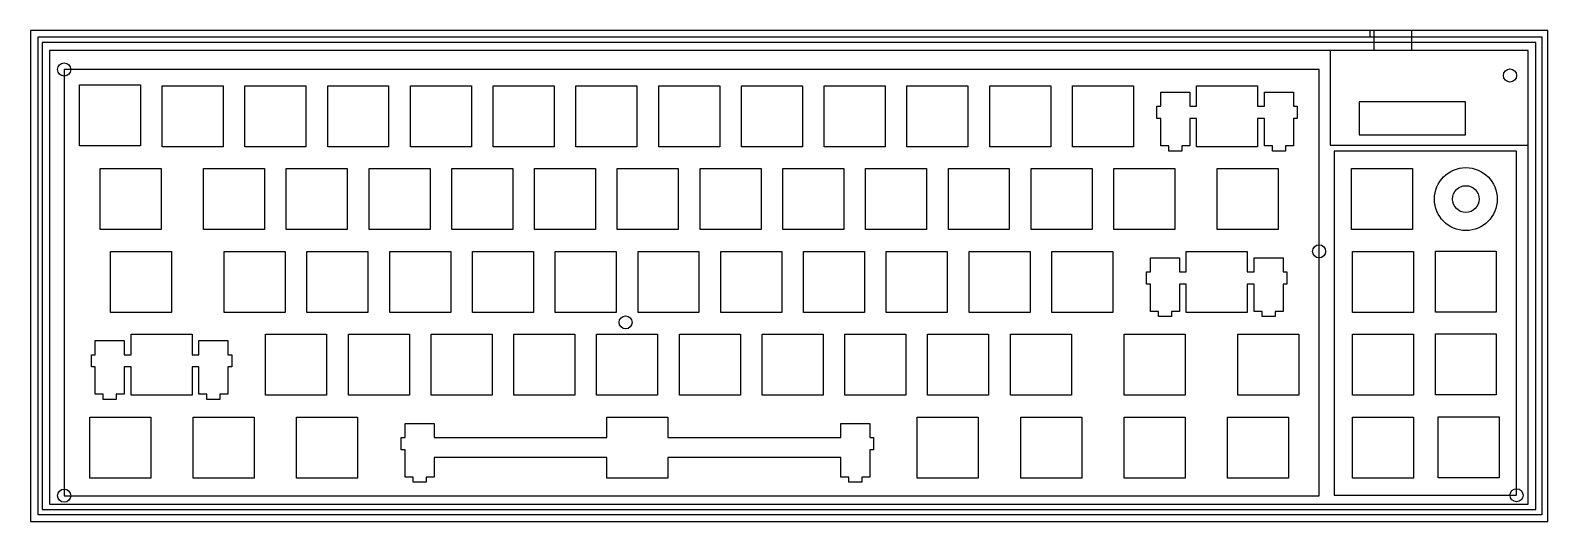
# Model space of a CAD drawing. Header units: millimetres. Extents: x 0 to 348, y 0 to 113.
import ezdxf

# ---------------------------------------------------------------- set-up
doc = ezdxf.new("R2010")
doc.units = ezdxf.units.MM
doc.layers.get('0').update_dxf_attribs({"linetype": 'CONTINUOUS'})

msp = doc.modelspace()

# ---------------------------------------------------------------- linework, layer by layer
for p, q in [((307.1, 111.9), (307.1, 112.52)), ((307.1, 111.05), (307.1, 111.9)), ((308.06, 107.92), (308.06, 112.52)), ((316.7, 107.92), (316.7, 112.52))]:
    msp.add_line(p, q)
for points in [[(347.89, 112.52), (-0.47, 112.52), (-0.47, -0.18), (347.89, -0.18)], [(1.31, 111.05), (346.57, 111.05), (346.57, 1.4), (1.31, 1.4)], [(345.14, 109.77), (2.27, 109.77), (2.27, 2.56), (345.14, 2.56)], [(343.43, 107.92), (3.95, 107.92), (3.95, 3.82), (343.43, 3.82)], [(343.43, 107.92), (297.95, 107.92), (297.95, 86.18), (343.43, 86.18)], [(295.4, 103.54), (7.29, 103.54), (7.29, 5.77), (295.4, 5.77)], [(10.79, 100.04), (24.79, 100.04), (24.79, 86.04), (10.79, 86.04)], [(29.79, 99.81), (43.79, 99.81), (43.79, 85.81), (29.79, 85.81)], [(48.79, 85.81), (48.79, 99.81), (62.79, 99.81), (62.79, 85.81)], [(67.79, 99.81), (81.79, 99.81), (81.79, 85.81), (67.79, 85.81)], [(86.79, 99.81), (100.79, 99.81), (100.79, 85.81), (86.79, 85.81)], [(105.79, 99.81), (119.79, 99.81), (119.79, 85.81), (105.79, 85.81)], [(124.79, 99.81), (138.79, 99.81), (138.79, 85.81), (124.79, 85.81)], [(157.79, 85.81), (143.79, 85.81), (143.79, 99.81), (157.79, 99.81)], [(176.79, 85.81), (162.79, 85.81), (162.79, 99.81), (176.79, 99.81)], [(195.79, 99.81), (195.79, 85.81), (181.79, 85.81), (181.79, 99.81)], [(200.79, 85.81), (200.79, 99.81), (214.79, 99.81), (214.79, 85.81)], [(219.79, 99.81), (233.79, 99.81), (233.79, 85.81), (219.79, 85.81)], [(252.79, 99.81), (252.79, 85.81), (238.79, 85.81), (238.79, 99.81)], [(263.89, 84.84), (260.89, 84.84), (260.89, 86.04), (259.06, 86.04), (259.06, 92.31), (258.19, 92.31), (258.19, 95.11), (259.06, 95.11), (259.06, 98.34), (265.71, 98.34), (265.71, 95.11), (267.29, 95.11), (267.29, 99.81), (281.29, 99.81), (281.29, 95.11), (282.86, 95.11), (282.86, 98.34), (289.51, 98.34), (289.51, 95.11), (290.39, 95.11), (290.39, 92.31), (289.51, 92.31), (289.51, 86.04), (287.69, 86.04), (287.69, 84.84), (284.69, 84.84), (284.69, 86.04), (282.86, 86.04), (282.86, 92.31), (281.29, 92.31), (281.29, 85.81), (267.29, 85.81), (267.29, 92.31), (265.71, 92.31), (265.71, 86.04), (263.89, 86.04)], [(329.03, 96.15), (304.64, 96.15), (304.64, 88.56), (329.03, 88.56)], [(298.89, 5.87), (340.76, 5.87), (340.76, 84.8), (298.89, 84.8)], [(15.54, 80.81), (29.54, 80.81), (29.54, 66.81), (15.54, 66.81)], [(39.29, 80.81), (53.29, 80.81), (53.29, 66.81), (39.29, 66.81)], [(58.29, 80.81), (72.29, 80.81), (72.29, 66.81), (58.29, 66.81)], [(77.29, 66.81), (77.29, 80.81), (91.29, 80.81), (91.29, 66.81)], [(110.29, 80.81), (110.29, 66.81), (96.29, 66.81), (96.29, 80.81)], [(115.29, 80.81), (129.29, 80.81), (129.29, 66.81), (115.29, 66.81)], [(134.29, 80.81), (148.29, 80.81), (148.29, 66.81), (134.29, 66.81)], [(167.29, 66.81), (153.29, 66.81), (153.29, 80.81), (167.29, 80.81)], [(186.29, 66.81), (172.29, 66.81), (172.29, 80.81), (186.29, 80.81)], [(191.29, 66.81), (191.29, 80.81), (205.29, 80.81), (205.29, 66.81)], [(224.29, 66.81), (210.29, 66.81), (210.29, 80.81), (224.29, 80.81)], [(229.29, 66.81), (229.29, 80.81), (243.29, 80.81), (243.29, 66.81)], [(248.29, 80.81), (262.29, 80.81), (262.29, 66.81), (248.29, 66.81)], [(272.04, 66.81), (272.04, 80.81), (286.04, 80.81), (286.04, 66.81)], [(316.88, 66.81), (302.88, 66.81), (302.88, 80.81), (316.88, 80.81)], [(31.91, 47.81), (17.91, 47.81), (17.91, 61.81), (31.91, 61.81)], [(58.04, 47.81), (44.04, 47.81), (44.04, 61.81), (58.04, 61.81)], [(77.04, 47.81), (63.04, 47.81), (63.04, 61.81), (77.04, 61.81)], [(96.04, 47.81), (82.04, 47.81), (82.04, 61.81), (96.04, 61.81)], [(101.04, 61.81), (115.04, 61.81), (115.04, 47.81), (101.04, 47.81)], [(134.04, 61.81), (134.04, 47.81), (120.04, 47.81), (120.04, 61.81)], [(153.04, 61.81), (153.04, 47.81), (139.04, 47.81), (139.04, 61.81)], [(172.04, 61.81), (172.04, 47.81), (158.04, 47.81), (158.04, 61.81)], [(191.04, 61.81), (191.04, 47.81), (177.04, 47.81), (177.04, 61.81)], [(210.04, 61.81), (210.04, 47.81), (196.04, 47.81), (196.04, 61.81)], [(229.04, 61.81), (229.04, 47.81), (215.04, 47.81), (215.04, 61.81)], [(234.04, 47.81), (234.04, 61.81), (248.04, 61.81), (248.04, 47.81)], [(263.34, 57.11), (264.91, 57.11), (264.91, 61.81), (278.91, 61.81), (278.91, 57.11), (280.49, 57.11), (280.49, 60.34), (287.14, 60.34), (287.14, 57.11), (288.01, 57.11), (288.01, 54.31), (287.14, 54.31), (287.14, 48.04), (285.31, 48.04), (285.31, 46.84), (282.31, 46.84), (282.31, 48.04), (280.49, 48.04), (280.49, 54.31), (278.91, 54.31), (278.91, 47.81), (264.91, 47.81), (264.91, 54.31), (263.34, 54.31), (263.34, 48.04), (261.51, 48.04), (261.51, 46.84), (258.51, 46.84), (258.51, 48.04), (256.69, 48.04), (256.69, 54.31), (255.81, 54.31), (255.81, 57.11), (256.69, 57.11), (256.69, 60.34), (263.34, 60.34)], [(303.1, 61.81), (317.1, 61.81), (317.1, 47.81), (303.1, 47.81)], [(336.1, 47.87), (322.1, 47.87), (322.1, 61.87), (336.1, 61.87)], [(43.06, 27.84), (40.06, 27.84), (40.06, 29.04), (38.24, 29.04), (38.24, 35.31), (36.66, 35.31), (36.66, 28.81), (22.66, 28.81), (22.66, 35.31), (21.09, 35.31), (21.09, 29.04), (19.26, 29.04), (19.26, 27.84), (16.26, 27.84), (16.26, 29.04), (14.44, 29.04), (14.44, 35.31), (13.56, 35.31), (13.56, 38.11), (14.44, 38.11), (14.44, 41.34), (21.09, 41.34), (21.09, 38.11), (22.66, 38.11), (22.66, 42.81), (36.66, 42.81), (36.66, 38.11), (38.24, 38.11), (38.24, 41.34), (44.89, 41.34), (44.89, 38.11), (45.76, 38.11), (45.76, 35.31), (44.89, 35.31), (44.89, 29.04), (43.06, 29.04)], [(67.54, 28.81), (53.54, 28.81), (53.54, 42.81), (67.54, 42.81)], [(86.54, 28.81), (72.54, 28.81), (72.54, 42.81), (86.54, 42.81)], [(91.54, 42.81), (105.54, 42.81), (105.54, 28.81), (91.54, 28.81)], [(110.54, 42.81), (124.54, 42.81), (124.54, 28.81), (110.54, 28.81)], [(143.54, 42.81), (143.54, 28.81), (129.54, 28.81), (129.54, 42.81)], [(162.54, 28.81), (148.54, 28.81), (148.54, 42.81), (162.54, 42.81)], [(181.54, 28.81), (167.54, 28.81), (167.54, 42.81), (181.54, 42.81)], [(186.54, 42.81), (200.54, 42.81), (200.54, 28.81), (186.54, 28.81)], [(219.54, 28.81), (205.54, 28.81), (205.54, 42.81), (219.54, 42.81)], [(238.54, 42.81), (238.54, 28.81), (224.54, 28.81), (224.54, 42.81)], [(264.66, 28.81), (250.66, 28.81), (250.66, 42.81), (264.66, 42.81)], [(276.79, 28.81), (276.79, 42.81), (290.79, 42.81), (290.79, 28.81)], [(317.1, 28.81), (303.1, 28.81), (303.1, 42.81), (317.1, 42.81)], [(322.1, 28.87), (322.1, 42.87), (336.1, 42.87), (336.1, 28.87)], [(27.16, 9.81), (13.16, 9.81), (13.16, 23.81), (27.16, 23.81)], [(50.91, 9.81), (36.91, 9.81), (36.91, 23.81), (50.91, 23.81)], [(60.66, 9.81), (60.66, 23.81), (74.66, 23.81), (74.66, 9.81)], [(84.69, 16.31), (84.69, 19.11), (85.59, 19.11), (85.59, 22.34), (92.24, 22.34), (92.24, 19.11), (131.91, 19.11), (131.91, 23.81), (145.91, 23.81), (145.91, 19.11), (185.59, 19.11), (185.59, 22.34), (192.24, 22.34), (192.24, 19.11), (193.14, 19.11), (193.14, 16.31), (192.24, 16.31), (192.24, 10.04), (190.41, 10.04), (190.41, 8.84), (187.41, 8.84), (187.41, 10.04), (185.59, 10.04), (185.59, 14.51), (145.91, 14.51), (145.91, 9.81), (131.91, 9.81), (131.91, 14.51), (92.24, 14.51), (92.24, 10.04), (90.41, 10.04), (90.41, 8.84), (87.41, 8.84), (87.41, 10.04), (85.59, 10.04), (85.59, 16.31)], [(217.16, 23.81), (217.16, 9.81), (203.16, 9.81), (203.16, 23.81)], [(240.91, 9.81), (226.91, 9.81), (226.91, 23.81), (240.91, 23.81)], [(264.66, 23.81), (264.66, 9.81), (250.66, 9.81), (250.66, 23.81)], [(288.41, 23.81), (288.41, 9.81), (274.41, 9.81), (274.41, 23.81)], [(303.1, 9.81), (303.1, 23.81), (317.1, 23.81), (317.1, 9.81)], [(322.74, 23.87), (336.74, 23.87), (336.74, 9.87), (322.74, 9.87)]]:
    msp.add_lwpolyline(points, close=True)
for centre, radius in [((7.29, 103.54), 1.5), ((339.24, 102.17), 1.5), ((329.1, 73.81), 7.21), ((329.1, 73.81), 3.07), ((295.4, 61.82), 1.5), ((136.2, 45.53), 1.5), ((7.29, 5.77), 1.5), ((340.76, 5.87), 1.5)]:
    msp.add_circle(centre, radius)

doc.saveas('drawing.dxf')
